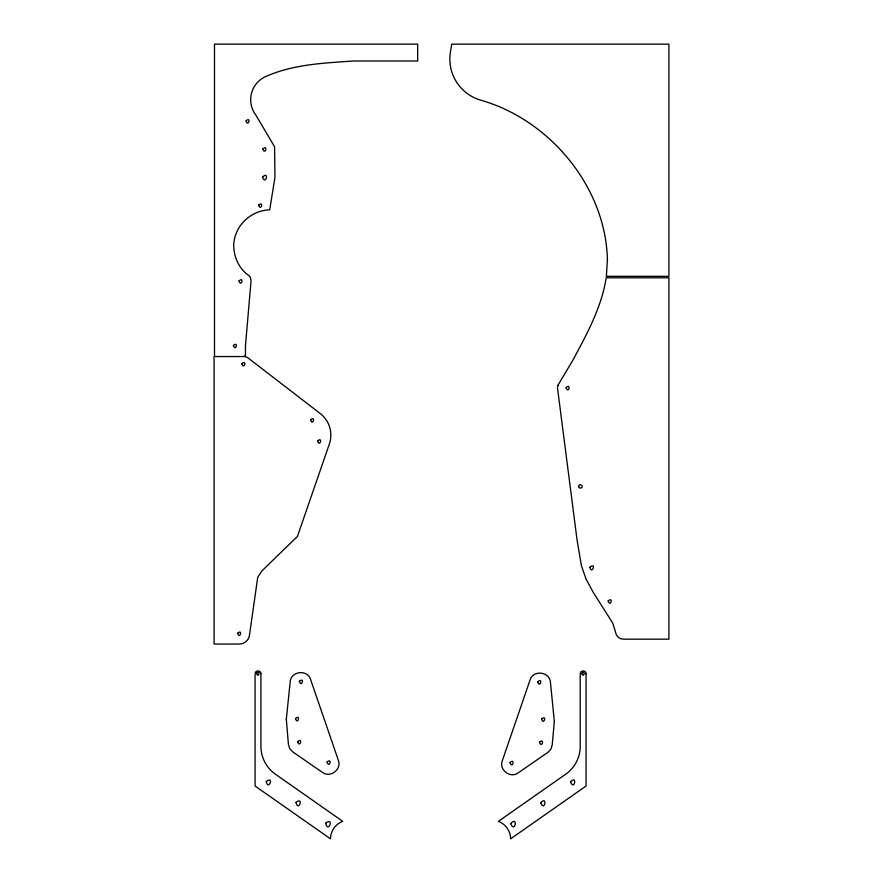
<?xml version="1.0" encoding="UTF-8"?>
<svg xmlns="http://www.w3.org/2000/svg" width="883" height="883" viewBox="0 0 883 883"><rect width="100%" height="100%" fill="white"/><g stroke="black" fill="none" stroke-linecap="round" stroke-linejoin="round"><path stroke-width="1.32" d="M244.26 356.434L245.452 355.242L245.452 345.959L250.882 282.792C251.335 280.474 250.684 278.035 249.514 276.015C239.591 269.602 234.094 257.924 233.73 246.291C233.576 226.776 250.364 210.286 269.701 209.856L274.933 177.505L274.58 146.766L255.927 115.187A25.43 25.43 0 0 1 264.856 76.909C292.56 64.338 323.321 63.135 353.167 60.993L417.67 60.993L417.67 44.15L214.503 44.15L214.503 356.434M260.927 673.729L260.927 746.532C260.904 757.349 266.423 767.934 275.297 774.126L342.759 821.367C335.562 823.938 330.463 831.212 330.518 838.85L255.088 786.036L255.088 673.729C254.944 669.976 261.07 669.976 260.927 673.729M586.047 673.729L586.047 786.036L510.617 838.85C510.672 831.212 505.573 823.938 498.376 821.367L565.837 774.126C574.712 767.934 580.23 757.349 580.208 746.532L580.208 673.729C580.065 669.976 586.191 669.976 586.047 673.729M286.313 719.215L288.443 744.49L289.801 748.663L292.77 751.897L322.582 772.493C330.297 778.155 341.787 769.435 338.421 760.484L310.551 679.358C307.416 669.171 290.971 671.058 290.209 681.676L286.313 719.215M607.427 259.503L606.356 276.324L668.917 276.324L668.917 44.15L451.677 44.15L450.198 53.532A42.814 42.814 0 0 0 480.109 99.989C549.425 119.415 605.595 186.655 607.427 259.503M578.707 486.688L578.873 487.14A1.854 1.854 0 0 0 580.915 488.078C585.142 486.334 578.464 482.14 578.707 486.688M510.694 823.618C515.01 834.093 518.332 815.263 510.694 823.618M540.694 802.79C544.668 812.437 547.725 795.086 540.694 802.79M570.528 781.919C574.458 791.444 577.471 774.314 570.528 781.919M581.599 673.453C584.016 679.204 585.837 668.884 581.599 673.453M554.336 721.499L552.206 744.976L550.849 749.148L547.879 752.382L518.056 772.967C510.352 778.64 498.851 769.921 502.228 760.969L530.098 679.844C533.222 669.656 549.679 671.544 550.429 682.162L554.336 721.499M246.026 120.894C248.244 127.814 251.412 116.004 246.026 120.894M239.006 280.915C241.225 287.847 244.392 276.037 239.006 280.915M233.388 345.496C235.618 352.427 238.774 340.606 233.388 345.496M262.869 148.962C265.088 155.894 268.255 144.072 262.869 148.962M258.664 205.121C260.882 212.041 264.05 200.231 258.664 205.121M262.571 176.964C265.463 186.192 269.69 170.408 262.571 176.964M241.81 363.741C244.039 370.672 247.196 358.851 241.81 363.741M237.604 633.266C239.823 640.197 242.991 628.387 237.604 633.266M249.514 634.921C249.127 639.998 244.381 644.049 239.359 644.049L214.083 644.049L214.083 356.555L244.966 356.555L247.45 357.483L319.646 413.078A27.296 27.296 0 0 1 329.337 444.094L297.428 536.423L262.03 570.782L257.726 577.339L249.514 634.921M310.595 419.9C312.825 426.82 315.982 415.01 310.595 419.9M317.604 440.948C319.845 447.924 323.023 436.025 317.604 440.948M299.326 681.334C301.6 688.442 304.845 676.334 299.326 681.334M295.463 718.541C297.737 725.638 300.982 713.53 295.463 718.541M297.571 741.698C299.845 748.806 303.09 736.687 297.571 741.698M327.052 762.062C329.326 769.159 332.571 757.051 327.052 762.062M557.868 385.407L557.515 388.079L577.085 540.186L581.4 565.639L586.091 579.16L593.354 592.537L612.78 623.177L615.572 632.239A7.958 7.958 0 0 0 623.464 639.171L668.917 639.171L668.917 277.781L606.202 277.781C601.588 307.394 586.864 334.05 572.901 360.143L557.868 385.407M509.999 762.537C512.283 769.645 515.517 757.537 509.999 762.537M566.08 387.604C568.376 394.69 571.478 382.648 566.08 387.604M537.725 681.819C539.999 688.928 543.244 676.808 537.725 681.819M541.588 719.027C543.862 726.124 547.107 714.016 541.588 719.027M539.48 742.184C541.754 749.281 544.999 737.173 539.48 742.184M608.155 600.97C610.44 608.067 613.674 595.959 608.155 600.97M589.91 567.162C591.687 575.352 596.886 561.654 589.91 567.162M256.545 673.199C257.924 679.281 261.511 669.424 256.545 673.199M266.258 781.543C268.465 791.61 274.414 775.252 266.258 781.543M296.037 802.404C298.277 812.592 304.304 796.036 296.037 802.404M325.65 823.21C328.09 834.269 334.624 816.3 325.65 823.21"/></g></svg>
